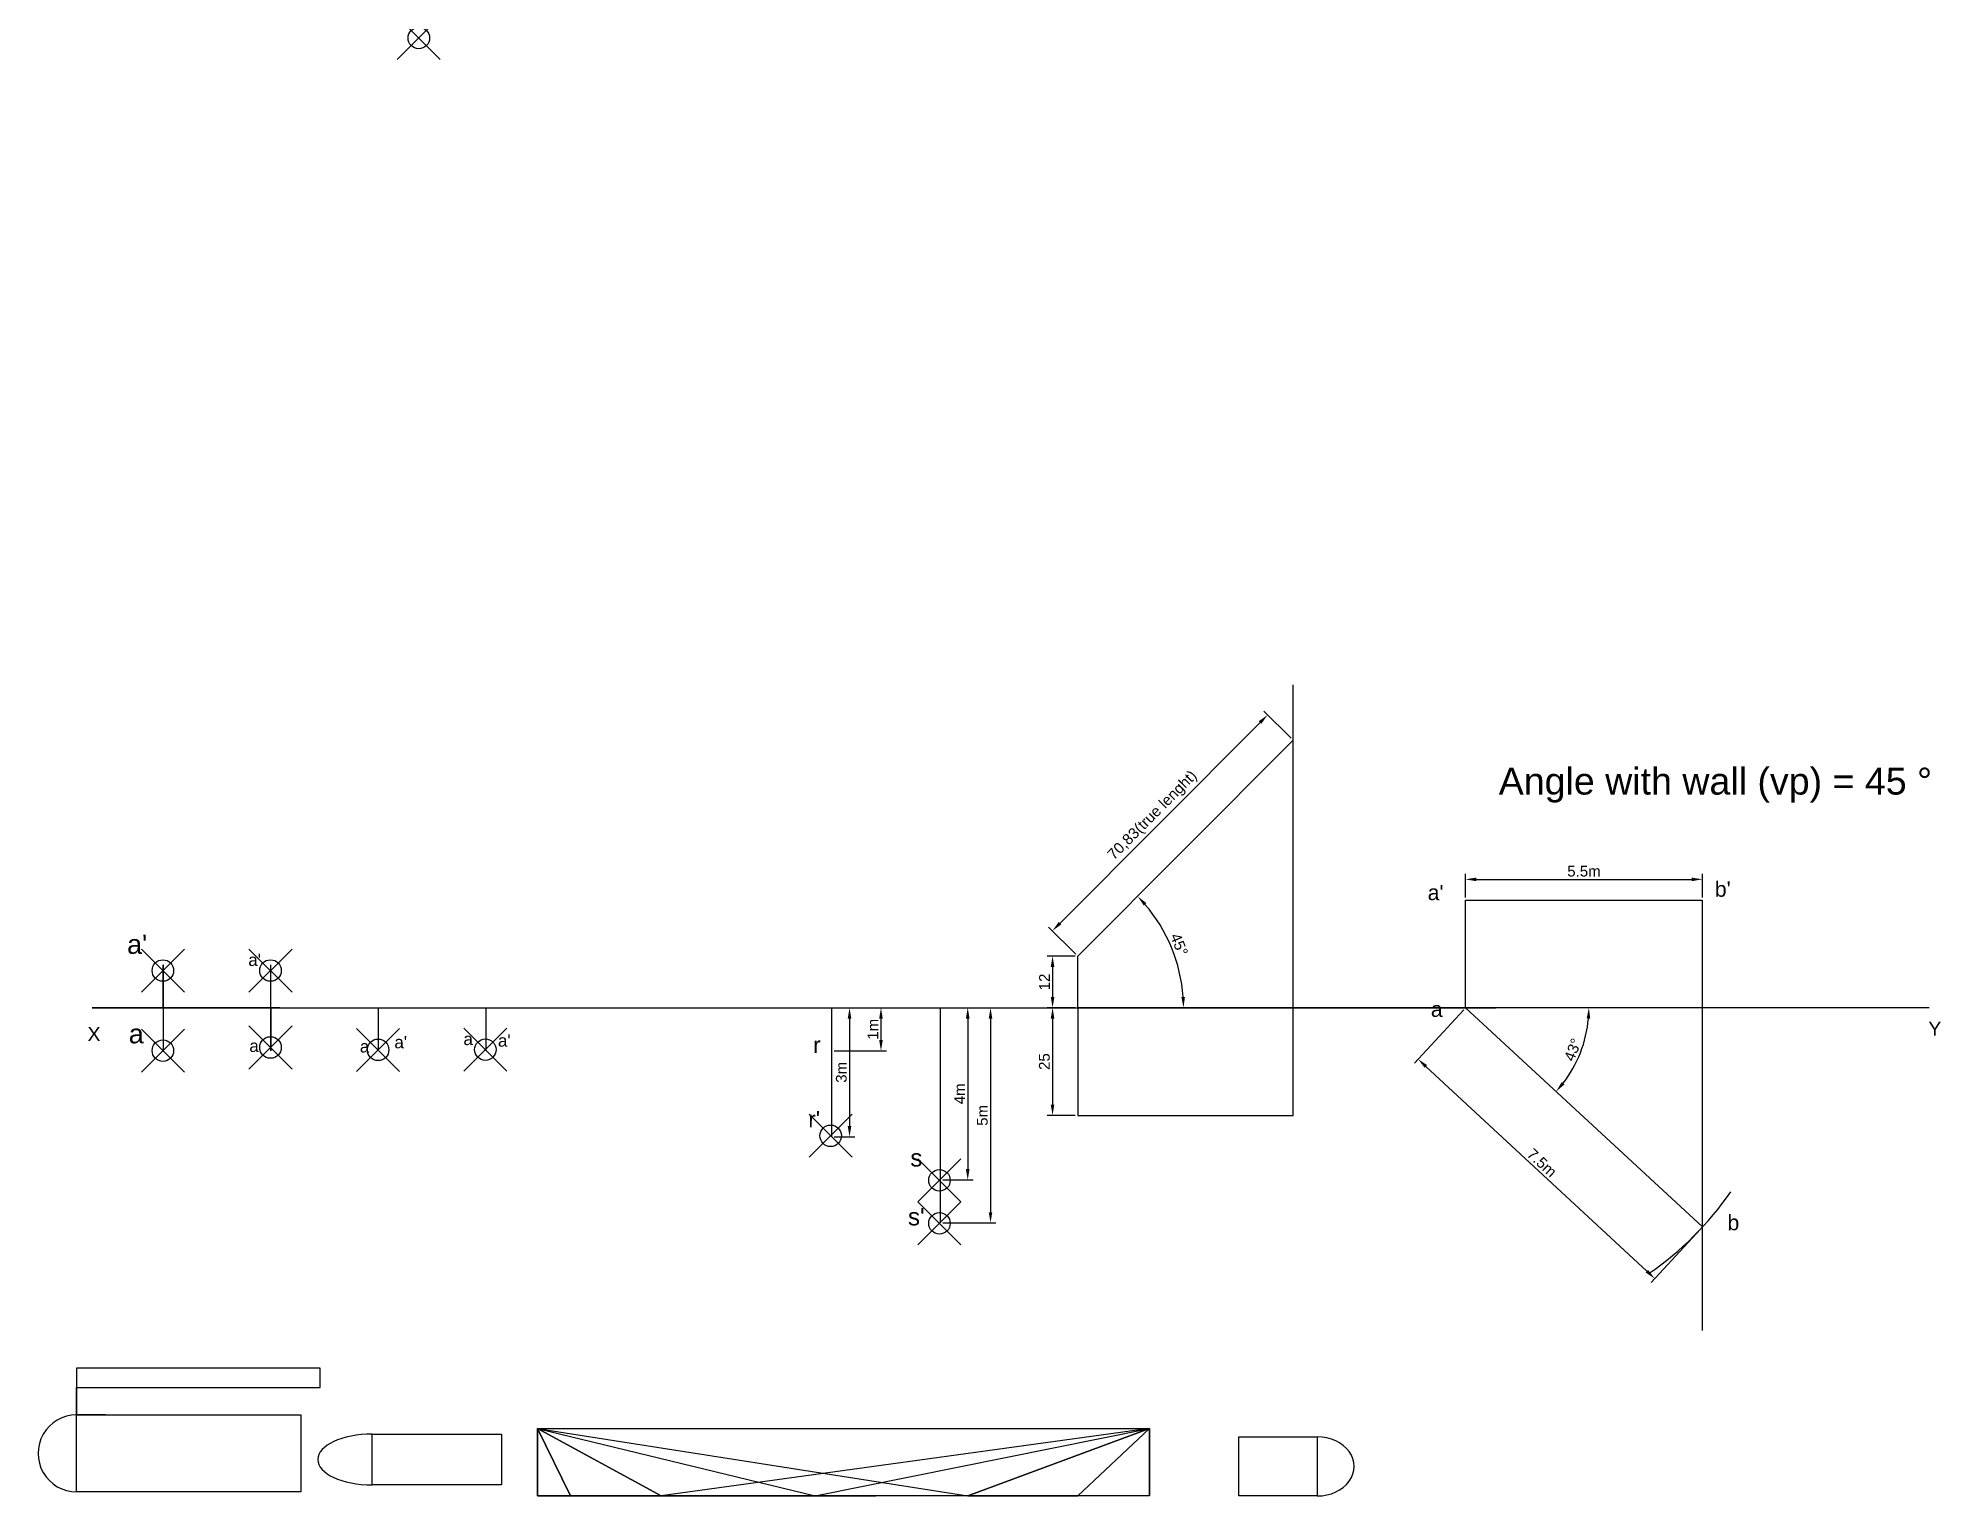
# Model space of a CAD drawing. Header units: millimetres. Extents: x -11 to 431, y -23 to 316.
import ezdxf

# ---------------------------------------------------------------- set-up
doc = ezdxf.new("R2010")
doc.units = ezdxf.units.MM
doc.header["$PDMODE"] = 35
doc.header["$PDSIZE"] = 5
doc.styles.get("Standard").update_dxf_attribs({"font": 'arial.ttf'})
doc.dimstyles.new('ISO-25', dxfattribs={"dimtxt": 2.5, "dimasz": 2.5, "dimexe": 1.25, "dimexo": 0.625, "dimtad": 1, "dimtxsty": 'Standard', "dimcen": 2.5, "dimadec": 0, "dimazin": 0, "dimtfac": 1, "dimtmove": 0, "dimatfit": 3, "dimfxl": 1, "dimarcsym": 0})

# ---------------------------------------------------------------- blocks, each defined once
blk = doc.blocks.new('*D5')
at = {"color": 0, "lineweight": -2, "transparency": 16777216}
for p, q in [((174.05, 90.48), (178.87, 90.48)), ((177.62, 87.98), (177.62, 62.98)), ((174.05, 60.48), (178.87, 60.48))]:
    blk.add_line(p, q, dxfattribs=at)
at = {"color": 0, "transparency": 16777216}
for points in [[(177.2, 87.98), (178.04, 87.98), (177.62, 90.48)], [(177.2, 62.98), (178.04, 62.98), (177.62, 60.48)]]:
    blk.add_solid(points, dxfattribs=at)
at = {"layer": 'Defpoints', "color": 0, "transparency": 16777216}
for p in [(173.42, 90.48), (173.42, 60.48), (177.62, 60.48)]:
    blk.add_point(p, dxfattribs=at)
at = {"color": 0, "transparency": 16777216, "insert": (175.72, 75.48), "char_height": 2.5, "attachment_point": 5, "rotation": 90}
blk.add_mtext('3m', dxfattribs=at)
blk = doc.blocks.new('*D6')
at = {"color": 0, "lineweight": -2, "transparency": 16777216}
for p, q in [((199.27, 90.48), (211.63, 90.48)), ((210.38, 87.98), (210.38, 42.98)), ((199.27, 40.48), (211.63, 40.48))]:
    blk.add_line(p, q, dxfattribs=at)
at = {"color": 0, "transparency": 16777216}
for points in [[(209.96, 87.98), (210.79, 87.98), (210.38, 90.48)], [(209.96, 42.98), (210.79, 42.98), (210.38, 40.48)]]:
    blk.add_solid(points, dxfattribs=at)
at = {"layer": 'Defpoints', "color": 0, "transparency": 16777216}
for p in [(198.65, 90.48), (198.65, 40.48), (210.38, 40.48)]:
    blk.add_point(p, dxfattribs=at)
at = {"color": 0, "transparency": 16777216, "insert": (208.48, 65.48), "char_height": 2.5, "attachment_point": 5, "rotation": 90}
blk.add_mtext('5m', dxfattribs=at)
blk = doc.blocks.new('*D7')
at = {"color": 0, "lineweight": -2, "transparency": 16777216}
for p, q in [((199.27, 90.48), (206.33, 90.48)), ((205.08, 87.98), (205.08, 52.98)), ((199.27, 50.48), (206.33, 50.48))]:
    blk.add_line(p, q, dxfattribs=at)
at = {"color": 0, "transparency": 16777216}
for points in [[(204.66, 87.98), (205.5, 87.98), (205.08, 90.48)], [(204.66, 52.98), (205.5, 52.98), (205.08, 50.48)]]:
    blk.add_solid(points, dxfattribs=at)
at = {"layer": 'Defpoints', "color": 0, "transparency": 16777216}
for p in [(198.65, 90.48), (198.65, 50.48), (205.08, 50.48)]:
    blk.add_point(p, dxfattribs=at)
at = {"color": 0, "transparency": 16777216, "insert": (203.2, 70.48), "char_height": 2.5, "attachment_point": 5, "rotation": 90}
blk.add_mtext('4m', dxfattribs=at)
blk = doc.blocks.new('*D8')
at = {"color": 0, "lineweight": -2, "transparency": 16777216}
for p, q in [((230.03, 90.48), (223.54, 90.48)), ((224.79, 87.98), (224.79, 67.98)), ((230.03, 65.48), (223.54, 65.48))]:
    blk.add_line(p, q, dxfattribs=at)
at = {"color": 0, "transparency": 16777216}
for points in [[(224.37, 87.98), (225.21, 87.98), (224.79, 90.48)], [(224.37, 67.98), (225.21, 67.98), (224.79, 65.48)]]:
    blk.add_solid(points, dxfattribs=at)
at = {"layer": 'Defpoints', "color": 0, "transparency": 16777216}
for p in [(230.65, 90.48), (224.79, 65.48), (230.65, 65.48)]:
    blk.add_point(p, dxfattribs=at)
at = {"color": 0, "transparency": 16777216, "insert": (222.89, 77.98), "char_height": 2.5, "attachment_point": 5, "rotation": 90}
blk.add_mtext('25', dxfattribs=at)
blk = doc.blocks.new('*D9')
at = {"color": 0, "lineweight": -2, "transparency": 16777216}
blk.add_arc((218.41, 90.48), 36.79, 3.8937, 40.7894, dxfattribs=at)
at = {"color": 0, "transparency": 16777216}
for points in [[(245.97, 114.24), (246.58, 114.8), (244.58, 116.36)], [(255.54, 92.99), (254.71, 92.97), (255.21, 90.48)]]:
    blk.add_solid(points, dxfattribs=at)
at = {"layer": 'Defpoints', "color": 0, "transparency": 16777216}
for p in [(268.41, 139.93), (253.97, 99.94), (218.41, 90.48), (218.41, 90.48), (416.2, 90.48)]:
    blk.add_point(p, dxfattribs=at)
at = {"color": 0, "transparency": 16777216, "insert": (254.2, 105.19), "char_height": 2.5, "attachment_point": 5, "rotation": 292.3415}
blk.add_mtext('45°', dxfattribs=at)
blk = doc.blocks.new('*D10')
at = {"color": 0, "lineweight": -2, "transparency": 16777216}
for p, q in [((320.32, 90.02), (308.84, 77.64)), ((311.52, 76.85), (362.85, 29.26)), ((375.32, 39.03), (363.84, 26.65))]:
    blk.add_line(p, q, dxfattribs=at)
at = {"color": 0, "transparency": 16777216}
for points in [[(311.8, 77.16), (311.24, 76.55), (309.69, 78.55)], [(363.14, 29.57), (362.57, 28.96), (364.69, 27.56)]]:
    blk.add_solid(points, dxfattribs=at)
at = {"layer": 'Defpoints', "color": 0, "transparency": 16777216}
for p in [(320.75, 90.48), (375.75, 39.49), (364.69, 27.56)]:
    blk.add_point(p, dxfattribs=at)
at = {"color": 0, "transparency": 16777216, "insert": (338.48, 54.45), "char_height": 2.5, "attachment_point": 5, "rotation": 317.1666}
blk.add_mtext('7.5m', dxfattribs=at)
blk = doc.blocks.new('*D11')
at = {"color": 0, "lineweight": -2, "transparency": 16777216}
for p, q in [((320.75, 116.11), (320.75, 121.57)), ((323.25, 120.32), (373.25, 120.32)), ((375.75, 116.11), (375.75, 121.57))]:
    blk.add_line(p, q, dxfattribs=at)
at = {"color": 0, "transparency": 16777216}
for points in [[(323.25, 120.73), (323.25, 119.9), (320.75, 120.32)], [(373.25, 120.73), (373.25, 119.9), (375.75, 120.32)]]:
    blk.add_solid(points, dxfattribs=at)
at = {"layer": 'Defpoints', "color": 0, "transparency": 16777216}
for p in [(375.75, 120.32), (320.75, 115.48), (375.75, 115.48)]:
    blk.add_point(p, dxfattribs=at)
at = {"color": 0, "transparency": 16777216, "insert": (348.25, 122.21), "char_height": 2.5, "attachment_point": 5}
blk.add_mtext('5.5m', dxfattribs=at)
blk = doc.blocks.new('*D12')
at = {"color": 0, "lineweight": -2, "transparency": 16777216}
blk.add_arc((320.75, 90.48), 28.65, 322.2548, 354.9984, dxfattribs=at)
at = {"color": 0, "transparency": 16777216}
for points in [[(348.87, 88), (349.7, 87.97), (349.39, 90.48)], [(343.72, 72.68), (343.08, 73.21), (341.78, 71.04)]]:
    blk.add_solid(points, dxfattribs=at)
at = {"layer": 'Defpoints', "color": 0, "transparency": 16777216}
for p in [(230.65, 90.48), (320.75, 90.48), (428.44, 90.48), (345.92, 76.81), (375.82, 39.57)]:
    blk.add_point(p, dxfattribs=at)
at = {"color": 0, "transparency": 16777216, "insert": (345.65, 80.73), "char_height": 2.5, "attachment_point": 5, "rotation": 68.6266}
blk.add_mtext('43°', dxfattribs=at)
blk = doc.blocks.new('*D13')
at = {"color": 0, "lineweight": -2, "transparency": 16777216}
for p, q in [((230.03, 102.48), (223.54, 102.48)), ((224.79, 99.98), (224.79, 92.98)), ((230.03, 90.48), (223.54, 90.48))]:
    blk.add_line(p, q, dxfattribs=at)
at = {"color": 0, "transparency": 16777216}
for points in [[(224.37, 99.98), (225.21, 99.98), (224.79, 102.48)], [(224.37, 92.98), (225.21, 92.98), (224.79, 90.48)]]:
    blk.add_solid(points, dxfattribs=at)
at = {"layer": 'Defpoints', "color": 0, "transparency": 16777216}
for p in [(230.65, 102.48), (224.79, 90.48), (230.65, 90.48)]:
    blk.add_point(p, dxfattribs=at)
at = {"color": 0, "transparency": 16777216, "insert": (222.91, 96.48), "char_height": 2.5, "attachment_point": 5, "rotation": 90}
blk.add_mtext('12', dxfattribs=at)
blk = doc.blocks.new('*D14')
at = {"color": 0, "lineweight": -2, "transparency": 16777216}
for p, q in [((280.21, 153.09), (273.87, 159.41)), ((226.52, 110.13), (272.99, 156.75)), ((230.21, 102.92), (223.87, 109.24))]:
    blk.add_line(p, q, dxfattribs=at)
at = {"color": 0, "transparency": 16777216}
for points in [[(272.69, 157.05), (273.28, 156.46), (274.75, 158.52)], [(226.22, 110.43), (226.81, 109.84), (224.75, 108.36)]]:
    blk.add_solid(points, dxfattribs=at)
at = {"layer": 'Defpoints', "color": 0, "transparency": 16777216}
for p in [(274.75, 158.52), (280.65, 152.64), (230.65, 102.48)]:
    blk.add_point(p, dxfattribs=at)
at = {"color": 0, "transparency": 16777216, "insert": (248.15, 135.04), "char_height": 2.5, "attachment_point": 5, "rotation": 45.0929}
blk.add_mtext('70,83(true lenght)', dxfattribs=at)
blk = doc.blocks.new('*D15')
at = {"color": 0, "lineweight": -2, "transparency": 16777216}
for p, q in [((174.05, 90.48), (186.18, 90.48)), ((184.93, 87.98), (184.93, 82.98)), ((174.05, 80.48), (186.18, 80.48))]:
    blk.add_line(p, q, dxfattribs=at)
at = {"color": 0, "transparency": 16777216}
for points in [[(184.51, 87.98), (185.34, 87.98), (184.93, 90.48)], [(184.51, 82.98), (185.34, 82.98), (184.93, 80.48)]]:
    blk.add_solid(points, dxfattribs=at)
at = {"layer": 'Defpoints', "color": 0, "transparency": 16777216}
for p in [(173.42, 90.48), (173.42, 80.48), (184.93, 80.48)]:
    blk.add_point(p, dxfattribs=at)
at = {"color": 0, "transparency": 16777216, "insert": (183.05, 85.48), "char_height": 2.5, "attachment_point": 5, "rotation": 90}
blk.add_mtext('1m', dxfattribs=at)

msp = doc.modelspace()

# ---------------------------------------------------------------- linework, layer by layer
for p, q in [((280.651, 65.482), (280.651, 165.482)), ((320.746, 90.482), (320.746, 115.482)), ((375.746, 115.482), (375.746, 15.482)), ((230.651, 90.482), (230.651, 102.482)), ((18.141, 90.482), (18.141, 100.482)), ((18.141, 100.482), (18.141, 80.482)), ((43.141, 80.482), (43.141, 100.482)), ((45.239, 90.482), (1.702, 90.482)), ((1.702, 90.482), (18.141, 90.482)), ((18.141, 90.482), (43.141, 90.482)), ((43.141, 90.482), (43.141, 80.482)), ((43.141, 90.482), (68.141, 90.482)), ((45.239, 90.482), (130.066, 90.482)), ((68.141, 90.482), (68.141, 80.482)), ((68.141, 90.482), (93.141, 90.482)), ((93.141, 90.482), (93.141, 80.482)), ((127.75, 90.482), (327.75, 90.482)), ((127.75, 90.482), (147.557, 90.482)), ((173.423, 90.482), (173.423, 60.482)), ((173.423, 90.482), (173.423, 90.482)), ((198.645, 90.482), (198.645, 40.482)), ((428.436, 90.482), (230.651, 90.482)), ((230.651, 90.482), (230.651, 65.482)), ((327.75, 90.482), (320.746, 90.482)), ((105.092, -7.308), (105.092, -22.954)), ((105.092, -22.954), (116.916, -22.954)), ((116.916, -22.954), (133.853, -22.954)), ((133.853, -22.954), (152.388, -22.954)), ((152.388, -22.954), (169.645, -22.954)), ((169.645, -22.954), (183.706, -22.954))]:
    msp.add_line(p, q)
at = {"color": 40, "true_color": 0xf8d731}
for p, q in [((230.651, 102.482), (280.651, 152.644)), ((320.746, 115.482), (375.746, 115.482)), ((320.746, 90.482), (375.823, 39.575)), ((230.651, 65.482), (280.651, 65.482))]:
    msp.add_line(p, q, dxfattribs=at)
for points in [[(-1.964, 2.272), (54.6, 2.272), (54.6, 6.742), (-1.964, 6.742)], [(-1.964, 2.272), (-1.964, 2.272), (-1.964, -4.115), (-1.964, -4.115)], [(-1.964, -4.115), (50.126, -4.115), (50.126, -21.996), (-1.964, -21.996)], [(-1.964, -4.115), (4.747, -4.115), (4.747, -4.115), (-1.964, -4.115)], [(66.743, -8.585), (96.783, -8.585), (96.783, -20.4), (66.743, -20.4)], [(105.092, -7.308), (247.301, -7.308), (247.301, -22.954), (105.092, -22.954)], [(268.073, -9.224), (286.288, -9.224), (286.288, -22.954), (268.073, -22.954)]]:
    msp.add_lwpolyline(points, close=True)
for points in [[(105.092, -7.308), (112.761, -22.954), (105.092, -7.308), (133.853, -22.954), (105.092, -7.308), (169.645, -22.954), (169.645, -22.954), (247.301, -7.308), (247.301, -22.954), (247.301, -7.308), (247.301, -22.954), (247.301, -7.308), (205.117, -22.954), (230.683, -22.954), (247.301, -7.308), (247.301, -7.308)], [(105.092, -7.308), (205.117, -22.954), (205.117, -22.954), (247.301, -7.308), (133.853, -22.954), (133.853, -22.954)]]:
    msp.add_lwpolyline(points)
msp.add_arc((320.746, 90.482), 75, 304.64138, 325.20687)
for centre, major_axis, ratio, start_param, end_param in [((-1.964, -13.055), (0, 8.941), 1, 0, 3.1415927), ((66.743, -14.492), (-12.649, 0), 0.4670147, 4.712389, 7.8539816), ((286.288, -16.089), (-8.56, 0), 0.802004, 1.5707963, 4.712389)]:
    msp.add_ellipse(centre, major_axis=major_axis, ratio=ratio, start_param=start_param, end_param=end_param)
for p in [(77.552, 315.807), (18.097, 99.127), (43.097, 99.127), (18.097, 80.531), (43.097, 81.252), (68.097, 80.701), (93.019, 80.758), (173.23, 60.731), (198.509, 50.385), (198.509, 40.385)]:
    msp.add_point(p)

# ---------------------------------------------------------------- texts
for s, height, p in [('Angle with wall (vp) = 45 °', 6.24323, (328.45, 140.018)), ("b'", 3.5484, (378.637, 116.276)), ("a'", 3.5484, (311.928, 115.482)), ("a'", 4.4698, (9.784, 103.005)), ("a'", 2.836, (37.935, 100.182)), ('a', 3.548, (312.663, 88.365)), ('X', 3.261, (0.574, 82.729)), ('a', 4.47, (10.173, 82.211)), ('a', 2.836, (87.913, 81.809)), ("a'", 2.836, (95.935, 81.439)), ('Y', 3.261, (428.244, 84.007)), ('a', 2.836, (38.182, 80.206)), ('a', 2.836, (63.85, 80.083)), ("a'", 2.836, (71.871, 81.07)), ('r ', 3.7501, (169.163, 79.976)), ("r'", 3.7501, (168.037, 62.725)), ('s', 4.016, (191.743, 53.602)), ("s'", 4.0158, (191.195, 39.912)), ('b', 3.548, (381.578, 38.786))]:
    msp.add_text(s, height=height).set_placement(p)

# ---------------------------------------------------------------- dimensions: what is measured, and where the dimension line sits
for p1, p2, distance, text, picture, middle in [((230.651, 102.482), (280.651, 152.644), 8.328, '<>(true lenght)', '*D14', (248.149, 135.04)), ((320.746, 90.482), (375.746, 39.492), -16.265, '7.5m', '*D10', (338.477, 54.45))]:
    dim = msp.add_aligned_dim(p1=p1, p2=p2, distance=distance, text=text, dimstyle='ISO-25')
    dim.commit()
    dim.dimension.update_dxf_attribs({"geometry": picture, "text_midpoint": middle})
for base, line1, line2, picture, middle in [((253.974, 99.94), ((416.2, 90.482), (218.415, 90.482)), ((218.415, 90.482), (268.415, 139.932)), '*D9', (254.202, 105.19)), ((345.923, 76.813), ((320.746, 90.482), (375.823, 39.575)), ((428.436, 90.482), (230.651, 90.482)), '*D12', (345.652, 80.735))]:
    dim = msp.add_angular_dim_2l(base=base, line1=line1, line2=line2, dimstyle='ISO-25')
    dim.commit()
    dim.dimension.update_dxf_attribs({"geometry": picture, "text_midpoint": middle})
dim = msp.add_linear_dim(base=(375.746, 120.316), p1=(320.746, 115.482), p2=(375.746, 115.482), text='5.5m', dimstyle='ISO-25')
dim.commit()
dim.dimension.update_dxf_attribs({"geometry": '*D11', "text_midpoint": (348.246, 122.212)})
for base, p1, p2, picture, middle in [((224.789, 90.482), (230.651, 102.482), (230.651, 90.482), '*D13', (222.909, 96.482)), ((224.789, 65.482), (230.651, 90.482), (230.651, 65.482), '*D8', (222.888, 77.982))]:
    dim = msp.add_linear_dim(base=base, p1=p1, p2=p2, angle=90, dimstyle='ISO-25')
    dim.commit()
    dim.dimension.update_dxf_attribs({"geometry": picture, "text_midpoint": middle})
for base, p1, p2, text, picture, middle in [((177.619, 60.482), (173.423, 90.482), (173.423, 60.482), '3m', '*D5', (175.717, 75.482)), ((184.926, 80.482), (173.423, 90.482), (173.423, 80.482), '1m', '*D15', (183.046, 85.482)), ((205.079, 50.482), (198.645, 90.482), (198.645, 50.482), '4m', '*D7', (203.204, 70.482))]:
    dim = msp.add_linear_dim(base=base, p1=p1, p2=p2, angle=90, text=text, dimstyle='ISO-25')
    dim.commit()
    dim.dimension.update_dxf_attribs({"geometry": picture, "text_midpoint": middle})
dim = msp.add_linear_dim(base=(210.377, 40.482), p1=(198.645, 90.482), p2=(198.645, 40.482), angle=90, text='5m', dimstyle='ISO-25')
dim.commit()
dim.dimension.update_dxf_attribs({"geometry": '*D6', "text_midpoint": (210.377, 65.482), "dimtype": 160})

doc.saveas('drawing.dxf')
